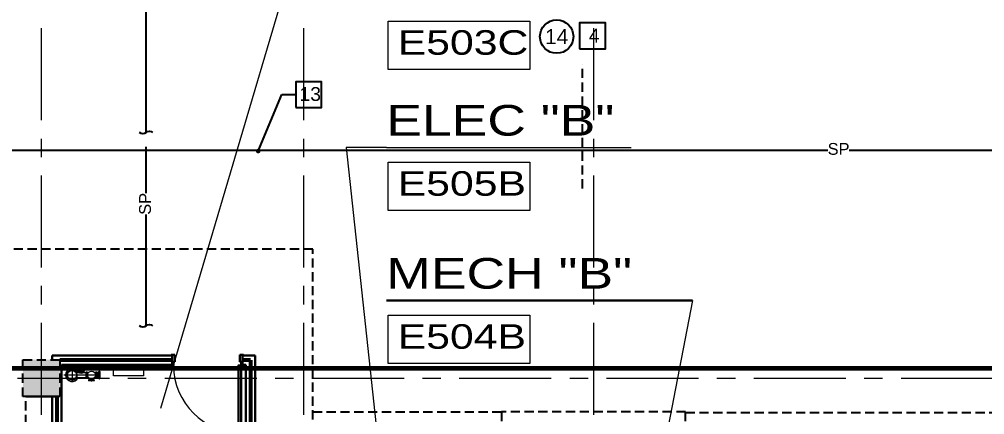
# Model space of a CAD drawing. Header units: inches. Extents: x -26500 to -19632, y -3347 to 2257.
# Drawn here: x -22155 to -21526, y 997 to 1255 of the extents above; entities that cross this region are included whole.
import ezdxf
from ezdxf.enums import TextEntityAlignment as Align

# ---------------------------------------------------------------- set-up
doc = ezdxf.new("R2010")
doc.units = ezdxf.units.IN
doc.header["$LTSCALE"] = 48
doc.header["$MEASUREMENT"] = 0
for name, pattern in [('A105$0$CENTER', [2, 1.25, -0.25, 0.25, -0.25]), ('A105$0$DGN Style 2', [235.651, 141.3906, -94.2604]), ('A105$0$DGN Style 4', [377.27725, 188.5208, -94.2604, 0.235651, -94.2604]), ('DASHED2', [0.375, 0.25, -0.125]), ('NB - 9th floor_plan$0$HIDDEN2', [0.1875, 0.125, -0.0625])]:
    doc.linetypes.add(name, pattern=pattern)
for name, color, linetype in [('A-Detl-Iden', 5, 'Continuous'), ('A105$0$A-ANNO-IDEN', 8, 'Continuous'), ('A105$0$A-ANNO-PATT-1-12', 8, 'Continuous'), ('A105$0$A-DOOR', 8, 'Continuous'), ('A105$0$A-DOOR-FRAM', 8, 'Continuous'), ('A105$0$A-FLOR-SLEEVE', 8, 'Continuous'), ('A105$0$A-FLOR-SPRK', 8, 'Continuous'), ('A105$0$A-GRID-GRDP0-15', 8, 'Continuous'), ('A105$0$A-WALL-FULL-INTR', 8, 'Continuous'), ('A105$0$bc105-11 - A-WALL-FIRE', 8, 'Continuous'), ('A105$0$E-RISER-SLEEVE', 8, 'Continuous'), ('ANNTEXT', 6, 'Continuous'), ('ETEXT', 6, 'Continuous'), ('F-Sprn-Pipe', 133, 'Continuous'), ('NB - 9th floor_plan$0$stcbeams', 1, 'NB - 9th floor_plan$0$HIDDEN2'), ('NB - 9th floor_plan$0$STCCOLS1', 1, 'NB - 9th floor_plan$0$HIDDEN2'), ('NB - 9th floor_plan$0$STDROPS', 1, 'NB - 9th floor_plan$0$HIDDEN2'), ('NB - 9th floor_plan$0$STREINFB', 1, 'NB - 9th floor_plan$0$HIDDEN2'), ('P-Anno-Symb', 6, 'Continuous'), ('P-Anno-Symb @ 96', 6, 'Continuous'), ('P-Anno-Text', 6, 'Continuous'), ('P-Pipe-Ftng', 134, 'Continuous'), ('P-Text', 6, 'Continuous'), ('XREF', 7, 'Continuous')]:
    doc.layers.add(name, color=color, linetype=linetype)
doc.styles.add('A105$0$Arial', font='arial.ttf', dxfattribs={"height": 0.076839})
doc.styles.add('A105$0$style-Arial', font='arial.ttf')
doc.styles.add('ANNTEXT', font='romans.shx')
doc.styles.add('M08', font='arial.ttf', dxfattribs={"height": 7.68})
doc.styles.add('MAMEP ANNO', font='arial.ttf', dxfattribs={"height": 0.078125})
doc.styles.add('P-00-JAR', font='arial.ttf')
doc.styles.get("Standard").update_dxf_attribs({"font": 'simplex.shx'})
doc.dimstyles.new('STANDARD$7', dxfattribs={"dimtxt": 0.18, "dimasz": 0.125, "dimexe": 0.18, "dimexo": 0.06, "dimgap": 0.09, "dimtad": 0, "dimtih": 1, "dimtoh": 1, "dimdec": 4, "dimzin": 0, "dimdsep": 46, "dimtxsty": 'Standard', "dimcen": 0.09, "dimadec": 0, "dimazin": 0, "dimtfac": 1, "dimtdec": 4, "dimtofl": 0, "dimtmove": 0, "dimatfit": 3, "dimfxl": 1, "dimtolj": 1, "dimtzin": 0, "dimarcsym": 0})

# ---------------------------------------------------------------- blocks, each defined once
blk = doc.blocks.new('NB - 9th floor_plan')
at = {"layer": 'NB - 9th floor_plan$0$stcbeams', "transparency": 33554687}
for p, q in [((-22151.01, 379.16), (-22151.03, 1009.17)), ((-22131.02, 379.16), (-22131.02, 1009.17))]:
    blk.add_line(p, q, dxfattribs=at)
at = {"layer": 'NB - 9th floor_plan$0$STCCOLS1', "transparency": 33554687, "elevation": 0}
blk.add_lwpolyline([(-22129.02, 1009.17), (-22153.02, 1009.17), (-22153.02, 1033.17), (-22129.02, 1033.17)], close=True, dxfattribs=at)
at = {"layer": 'NB - 9th floor_plan$0$STDROPS', "transparency": 33554687}
for p, q in [((-21964.01, 999.21), (-21841.02, 999.21)), ((-21721.02, 998.85), (-21481.02, 998.85))]:
    blk.add_line(p, q, dxfattribs=at)
at = {"layer": 'NB - 9th floor_plan$0$STDROPS', "transparency": 33554687, "elevation": 0}
blk.add_lwpolyline([(-21964.01, 967.22), (-21964.01, 1105.15), (-22249.02, 1105.15), (-22249.02, 952.77), (-22151.02, 952.77)], dxfattribs=at)
at = {"layer": 'NB - 9th floor_plan$0$STDROPS', "transparency": 33554687}
blk.add_lwpolyline([(-21841.02, 831.16), (-21721.02, 831.16), (-21721.02, 999.21), (-21841.02, 999.21)], close=True, dxfattribs=at)
at = {"layer": 'NB - 9th floor_plan$0$STREINFB', "transparency": 33554687}
blk.add_line((-21788.25, 1144.79), (-21788.25, 1225.84), dxfattribs=at)
blk = doc.blocks.new('ZA_SQR')
blk.add_lwpolyline([(-0.703125, -0.703125), (0.703125, -0.703125), (0.703125, 0.703125), (-0.703125, 0.703125)], close=True)
at = {"layer": 'ANNTEXT', "style": 'ANNTEXT'}
blk.add_attdef('SQRID', text='', height=0.75, dxfattribs=at).set_placement((0, 0), align=Align.MIDDLE)
at = {"layer": 'ANNTEXT', "style": 'ANNTEXT', "flags": 1}
blk.add_attdef('SQRDESCRIPTION', text='', height=0.75, dxfattribs=at).set_placement((0, -2.125), align=Align.MIDDLE)
blk = doc.blocks.new('*U193')
at = {"color": 0, "linetype": 'Continuous'}
blk.add_circle((0, 0), 0.1132, dxfattribs=at)
at = {"color": 0, "linetype": 'ByBlock', "style": 'MAMEP ANNO'}
blk.add_attdef('ID', text='', height=0.1016, dxfattribs=at).set_placement((0, 0), align=Align.MIDDLE_CENTER)
blk = doc.blocks.new('LPBL')
at = {"layer": 'P-Pipe-Ftng'}
for centre, start, end in [((-1.06, 1.06), 315, 45), ((1.06, -1.06), 135, 225)]:
    blk.add_arc(centre, 1.5, start, end, dxfattribs=at)
blk = doc.blocks.new('*U857')
at = {"layer": 'A105$0$A-DOOR', "linetype": 'Continuous', "lineweight": 0}
blk.add_arc((22, 18.56), 44, 180, 270, dxfattribs=at)
at = {"layer": 'A105$0$A-DOOR', "linetype": 'Continuous', "lineweight": 30}
blk.add_3dface([(22, -25.44), (20.25, -25.44), (20.25, 18.56), (22, 18.56)], dxfattribs=at)
at = {"layer": 'A105$0$A-DOOR-FRAM', "linetype": 'Continuous', "lineweight": 30}
for p, q in [((-21.25, 25.44), (-23.5, 25.44)), ((-23.5, 25.44), (-23.5, 25.06)), ((-21.25, 20.98), (-21.25, 25.44)), ((21.25, 25.44), (23.5, 25.44)), ((21.25, 20.98), (21.25, 25.44)), ((23.5, 25.44), (23.5, 25.06)), ((-23.5, 18.56), (-23.5, 18.94)), ((-22, 18.56), (-22, 20.98)), ((-22, 20.98), (-21.25, 20.98)), ((22, 20.98), (21.25, 20.98)), ((22, 18.56), (22, 20.98)), ((23.5, 18.56), (23.5, 18.94)), ((-23.5, 18.56), (-22, 18.56)), ((23.5, 18.56), (22, 18.56))]:
    blk.add_line(p, q, dxfattribs=at)
at = {"layer": 'A105$0$A-DOOR-FRAM', "linetype": 'Continuous', "lineweight": 13}
for p, q in [((-21.4, 25.29), (-23.35, 25.29)), ((-23.35, 25.29), (-23.35, 25.06)), ((-21.4, 21.13), (-21.4, 25.29)), ((21.4, 21.13), (21.4, 25.29)), ((21.4, 25.29), (23.35, 25.29)), ((23.35, 25.29), (23.35, 25.06)), ((-23.35, 25.06), (-23.5, 25.06)), ((-23.5, 18.94), (-23.35, 18.94)), ((-23.35, 18.71), (-23.35, 18.94)), ((-22.15, 18.71), (-22.15, 21.13)), ((-22.15, 21.13), (-21.4, 21.13)), ((22.15, 21.13), (21.4, 21.13)), ((22.15, 18.71), (22.15, 21.13)), ((23.35, 25.06), (23.5, 25.06)), ((23.5, 18.94), (23.35, 18.94)), ((23.35, 18.71), (23.35, 18.94)), ((-23.35, 18.71), (-22.15, 18.71)), ((23.35, 18.71), (22.15, 18.71))]:
    blk.add_line(p, q, dxfattribs=at)
blk = doc.blocks.new('*D861', base_point=(0, 0))
at = {"linetype": 'Continuous', "lineweight": 0}
for p, q in [((0.75, 0), (-0.75, 0)), ((0, -0.75), (0, 0.75))]:
    blk.add_line(p, q, dxfattribs=at)
blk = doc.blocks.new('*U860')
at = {"layer": 'A105$0$E-RISER-SLEEVE', "linetype": 'Continuous', "lineweight": 13, "extrusion": (0, 0, -1)}
blk.add_circle((0, 0), 0.5, dxfattribs=at)
at = {"linetype": 'Continuous', "lineweight": 0}
blk.add_blockref('*D861', (0, 0), dxfattribs=at)
blk = doc.blocks.new('*U862')
at = {"layer": 'A105$0$A-FLOR-SLEEVE', "linetype": 'Continuous', "lineweight": 13, "extrusion": (0, 0, -1)}
for radius in [19.8, 17.8]:
    blk.add_circle((117.7, 20.8, 0), radius, dxfattribs=at)
at = {"layer": 'A105$0$A-FLOR-SLEEVE', "linetype": 'Continuous', "lineweight": 13}
for radius, start, end in [(34, 22.4795, 337.5205), (32, 23.9695, 336.0305)]:
    blk.add_arc((-165.2, -9.2, 0), radius, start, end, dxfattribs=at)
at = {"layer": 'A105$0$A-FLOR-SPRK', "linetype": 'A105$0$DGN Style 4', "lineweight": 0}
for p, q in [((-165.2, 25.5, 0), (-165.2, -9.2, 0)), ((-97.9, 20.8, 0), (-137.5, 20.8, 0)), ((-117.7, 1, 0), (-117.7, 40.7, 0)), ((-165.2, -9.2, 0), (-207.5, -9.2, 0)), ((-165.2, -9.2, 0), (-165.2, -43.8, 0)), ((-26.1, -9.2, 0), (-165.2, -9.2, 0))]:
    blk.add_line(p, q, dxfattribs=at)
at = {"layer": 'A105$0$A-FLOR-SPRK', "linetype": 'Continuous', "lineweight": 13}
for p, q in [((-135.7, 3.8, 0), (-91.9, 3.8, 0)), ((-91.9, -25.2, 0), (-91.9, 6.8, 0)), ((-91.9, 6.8, 0), (-85.9, 6.8, 0)), ((-91.8, 1, 0), (-85.9, 1, 0)), ((-85.9, -25.1, 0), (-85.9, 7, 0)), ((-77.9, 4.8, 0), (-85.9, 4.8, 0)), ((-41.6, 4.8, 0), (-49.1, 4.8, 0)), ((-41.6, -25.2, 0), (-41.6, 6.8, 0)), ((-41.6, 6.8, 0), (-35.6, 6.8, 0)), ((-41.5, 1, 0), (-35.6, 1, 0)), ((-35.6, -25.1, 0), (-35.6, 7, 0)), ((-135.7, -22.2, 0), (-91.9, -22.2, 0)), ((-91.9, -18.4, 0), (-85.9, -18.4, 0)), ((-91.9, -25.2, 0), (-85.9, -25.2, 0)), ((-91.8, -9.2, 0), (-85.9, -9.2, 0)), ((-91.8, -18.4, 0), (-85.8, -18.4, 0)), ((-78.1, -23.2, 0), (-85.9, -23.2, 0)), ((-49.9, -33.9, 0), (-77.9, -33.9, 0)), ((-77.9, -39.3, 0), (-77.9, -33.9, 0)), ((-49.9, -39.3, 0), (-77.9, -39.3, 0)), ((-75.9, -33.9, 0), (-75.9, -25, 0)), ((-51.9, -33.9, 0), (-51.9, -25.8, 0)), ((-49.9, -39.3, 0), (-49.9, -33.9, 0)), ((-41.6, -23.2, 0), (-49.1, -23.2, 0)), ((-41.6, -18.4, 0), (-35.6, -18.4, 0)), ((-41.6, -25.2, 0), (-35.6, -25.2, 0)), ((-41.5, -9.2, 0), (-35.6, -9.2, 0)), ((-41.5, -18.4, 0), (-35.5, -18.4, 0))]:
    blk.add_line(p, q, dxfattribs=at)
at = {"layer": 'A105$0$A-FLOR-SPRK', "linetype": 'Continuous', "lineweight": 13, "elevation": 0, "flags": 128}
for points in [[(-25.8, -27.2), (-25.8, 8.9)], [(-23.8, 10.9), (-22.6, 10.9)], [(-20.6, 8.9), (-20.6, -27.2)], [(-22.6, -29.2), (-23.8, -29.2)]]:
    blk.add_lwpolyline(points, dxfattribs=at)
at = {"layer": 'A105$0$A-FLOR-SPRK', "linetype": 'Continuous', "lineweight": 13}
for radius in [26, 24]:
    blk.add_circle((-165.2, -9.2, 0), radius, dxfattribs=at)
at = {"layer": 'A105$0$A-FLOR-SPRK', "linetype": 'Continuous', "lineweight": 30, "extrusion": (0, 0, -1)}
for radius in [11.8, 9.81]:
    blk.add_circle((117.7, 20.8, 0), radius, dxfattribs=at)
at = {"layer": 'A105$0$A-FLOR-SPRK', "linetype": 'Continuous', "lineweight": 13, "extrusion": (0, 0, -1)}
for centre, radius, start, end in [((135.3, 18.8, 0), 14.9, 271.6029, 316.2822), ((23.8, -27.2, 0), 2, 270, 360)]:
    blk.add_arc(centre, radius, start, end, dxfattribs=at)
at = {"layer": 'A105$0$A-FLOR-SPRK', "linetype": 'Continuous', "lineweight": 13}
for centre, radius, start, end in [((-23.8, 8.9, 0), 2, 90, 180), ((-22.6, 8.9, 0), 2, 0, 90), ((-135.3, -37.1, 0), 14.9, 91.6029, 136.2822), ((-22.6, -27.2, 0), 2, 270, 0)]:
    blk.add_arc(centre, radius, start, end, dxfattribs=at)
blk.add_ellipse((-63.6, -9.2, 0), major_axis=(0, -20.2), ratio=0.999989, dxfattribs=at)
for points in [[(-35.6, -21.7, 0), (-30.1, -21.7, 0), (-30.1, 3.4, 0), (-35.6, 3.4, 0)], [(-77.9, -37.7, 0), (-77.9, -35.5, 0), (-78.9, -35.5, 0), (-78.9, -37.7, 0)], [(-62.3, -39.3, 0), (-62.3, -40.5, 0), (-65.8, -40.5, 0), (-65.8, -39.3, 0)], [(-49, -37.7, 0), (-49, -35.5, 0), (-49.9, -35.5, 0), (-49.9, -37.7, 0)], [(-30.1, -11.1, 0), (-25.9, -11.1, 0), (-25.9, -7.6, 0), (-30.1, -7.6, 0)]]:
    blk.add_3dface(points, dxfattribs=at)
at = {"layer": 'A105$0$A-FLOR-SPRK', "linetype": 'A105$0$DGN Style 2', "lineweight": 0}
for points in [[(29.7, 43.8, 0), (29.7, 43.8, 0), (29.7, 43.8, 0)], [(51.2, 43.8, 0), (207.5, 43.8, 0), (207.5, -12.5, 0), (51.2, -12.5, 0)]]:
    blk.add_3dface(points, dxfattribs=at)
blk = doc.blocks.new('A105')
at = {"layer": 'A105$0$A-ANNO-IDEN', "lineweight": 13, "transparency": 33554687}
blk.add_line((-21916.0803, 1171.4503, 0.2066), (-21756.4569, 1171.4503, 0.2066), dxfattribs=at)
at = {"layer": 'A105$0$A-ANNO-IDEN', "lineweight": 30, "transparency": 33554687}
blk.add_line((-21916.0803, 1071.7143, 0.2066), (-21716.549, 1071.7143, 0.2066), dxfattribs=at)
at = {"layer": 'A105$0$A-ANNO-IDEN', "lineweight": 0, "transparency": 33554687}
blk.add_line((-21716.549, 1071.7143, 0.2066), (-21748.3226, 907.7223, 0.2066), dxfattribs=at)
at = {"layer": 'A105$0$A-ANNO-IDEN', "lineweight": 0, "transparency": 33554687, "elevation": 0.2066, "flags": 128}
for points in [[(-21916.0803, 1263.3475), (-21985.8009, 1263.3475), (-22063.3049, 1001.2794)], [(-21916.0803, 1171.4503), (-21942.1991, 1171.4503), (-21911.8125, 889.2677)]]:
    blk.add_lwpolyline(points, dxfattribs=at)
at = {"layer": 'A105$0$A-ANNO-IDEN', "lineweight": 13, "transparency": 33554687}
for points in [[(-21914.8805, 1253.8307, 0.2066), (-21822.4425, 1253.8307, 0.2066), (-21822.4425, 1222.3012, 0.2066), (-21914.8805, 1222.3012, 0.2066)], [(-21914.8805, 1161.9336, 0.2066), (-21822.4425, 1161.9336, 0.2066), (-21822.4425, 1130.404, 0.2066), (-21914.8805, 1130.404, 0.2066)], [(-21914.8805, 1062.1976, 0.2066), (-21822.4425, 1062.1976, 0.2066), (-21822.4425, 1030.668, 0.2066), (-21914.8805, 1030.668, 0.2066)]]:
    blk.add_3dface(points, dxfattribs=at)
at = {"layer": 'A105$0$A-ANNO-PATT-1-12', "lineweight": 30, "transparency": 33554687, "extrusion": (0, 0, -1)}
blk.add_solid([(22153.019, 1009.1697, 0), (22129.019, 1009.1697, 0), (22153.019, 1033.1697, 0), (22129.019, 1033.1697, 0)], dxfattribs=at)
at = {"layer": 'A105$0$A-FLOR-SPRK', "lineweight": 0, "transparency": 33554687}
for points in [[(-22096.6007, 1029.7947), (-22096.6007, 1029.7947), (-22096.6007, 1029.7947)], [(-22093.9111, 1029.7947), (-22074.3766, 1029.7947), (-22074.3766, 1022.7527), (-22093.9111, 1022.7527)]]:
    blk.add_3dface(points, dxfattribs=at)
at = {"layer": 'A105$0$A-GRID-GRDP0-15', "linetype": 'A105$0$CENTER', "lineweight": 0, "transparency": 33554687}
for p, q in [((-22141.0236, 2113.2362), (-22141.0236, -676.9042)), ((-21970.0136, 2113.2362), (-21970.0136, 382.209)), ((-21781.0236, 2113.2362), (-21781.0236, -676.9042)), ((-23884.5631, 1021.1697), (-20452.7577, 1021.1697))]:
    blk.add_line(p, q, dxfattribs=at)
at = {"layer": 'A105$0$A-WALL-FULL-INTR', "lineweight": 30, "transparency": 33554687}
for p, q in [((-22055.7756, 1035.9197), (-22133.8986, 1035.9197)), ((-22133.8986, 1035.9197), (-22133.8986, 1033.1697)), ((-22055.7756, 1035.9197), (-22055.7756, 1029.7947)), ((-22001.6486, 1035.9197), (-22009.7736, 1035.9197)), ((-22009.7736, 1035.9197), (-22009.7736, 1029.7947)), ((-22001.6486, 1035.9197), (-22001.6486, 943.1574)), ((-22127.7736, 1029.7947), (-22127.7736, 807.7947)), ((-22055.7756, 1029.7947), (-22127.7736, 1029.7947)), ((-22007.7736, 1029.7947), (-22009.7736, 1029.7947)), ((-22007.7736, 1029.7947), (-22007.7736, 807.7948)), ((-22133.8986, 1009.1697), (-22133.8986, 775.0447))]:
    blk.add_line(p, q, dxfattribs=at)
at = {"layer": 'A105$0$A-WALL-FULL-INTR', "lineweight": 30, "transparency": 33554687, "flags": 128}
blk.add_lwpolyline([(-22151.025, 1009.1697), (-22131.4409, 1009.1697)], dxfattribs=at)
at = {"layer": 'A105$0$bc105-11 - A-WALL-FIRE', "lineweight": 53, "transparency": 33554687}
for p, q in [((-22055.7756, 1032.8572), (-22129.0233, 1032.8572)), ((-22004.7111, 1032.852), (-22009.7736, 1032.852)), ((-22004.7111, 1032.852), (-22004.7111, 805.9368)), ((-22130.8361, 1009.1697), (-22130.8361, 805.9368))]:
    blk.add_line(p, q, dxfattribs=at)
at = {"layer": 'A105$0$A-DOOR', "lineweight": 0, "transparency": 33554687}
blk.add_blockref('*U857', (-22032.7746, 1010.8573), dxfattribs=at)
at = {"layer": 'A105$0$A-FLOR-SPRK', "lineweight": 0, "transparency": 33554687, "xscale": 0.125, "yscale": 0.125, "zscale": 0.125}
blk.add_blockref('*U862', (-22100.314, 1024.3194, 0.0002), dxfattribs=at)
at = {"layer": 'A105$0$E-RISER-SLEEVE', "lineweight": 13, "transparency": 33554687}
for p in [(-22088.034, 1032.857), (-22082.034, 1032.857), (-22076.034, 1032.857), (-22070.034, 1032.857)]:
    blk.add_blockref('*U860', p, dxfattribs=at)
at = {"layer": 'A105$0$A-ANNO-IDEN', "lineweight": 13, "transparency": 33554687, "style": 'A105$0$style-Arial', "width": 1.246875}
for s, p in [('E503C', (-21908.6965, 1231.9439, 0.2066)), ('E505B', (-21908.6965, 1140.0467, 0.2066))]:
    blk.add_text(s, height=16, dxfattribs=at).set_placement(p)
at = {"layer": 'A105$0$A-ANNO-IDEN', "lineweight": 30, "transparency": 33554687, "style": 'A105$0$style-Arial', "width": 1.246875}
blk.add_text('E504B', height=16, dxfattribs=at).set_placement((-21908.6965, 1040.3107, 0.2066))
at = {"layer": 'A105$0$A-ANNO-IDEN', "lineweight": 13, "transparency": 33554687, "insert": (-21916.0813, 1178.9293, 0.2066), "char_height": 19.999996, "attachment_point": 7, "line_spacing_factor": 0.6, "style": 'A105$0$Arial'}
blk.add_mtext('\\H1x;\\W1.24688;ELEC "B"', dxfattribs=at)
at = {"layer": 'A105$0$A-ANNO-IDEN', "lineweight": 30, "transparency": 33554687, "insert": (-21916.0813, 1079.1933, 0.2066), "char_height": 19.999996, "attachment_point": 7, "line_spacing_factor": 0.6, "style": 'A105$0$Arial'}
blk.add_mtext('\\H1x;\\W1.24688;MECH "B"', dxfattribs=at)

msp = doc.modelspace()

# ---------------------------------------------------------------- linework, layer by layer
at = {"layer": 'A-Detl-Iden', "linetype": 'DASHED2', "const_width": 3, "flags": 128}
msp.add_lwpolyline([(-21511.72, 1027.55), (-22204.94, 1027.55), (-22204.94, 462.76), (-21511.72, 462.76), (-21511.72, 1027.55)], close=True, dxfattribs=at)
at = {"layer": 'F-Sprn-Pipe', "ltscale": 0.5, "transparency": 33554687}
msp.add_line((-22072.7, 1180.82, 0), (-22072.7, 1264.8, 0), dxfattribs=at)
at = {"layer": 'F-Sprn-Pipe', "ltscale": 0.5}
msp.add_line((-22072.7, 1055.24, 0), (-22072.7, 1171.89, 0), dxfattribs=at)
at = {"layer": 'F-Sprn-Pipe', "ltscale": 0.5, "transparency": 33554687, "flags": 128}
msp.add_lwpolyline([(-22273.25, 1169.8), (-21475.01, 1169.8)], dxfattribs=at)

# ---------------------------------------------------------------- block references
at = {"layer": 'ETEXT', "xscale": 12.00384, "yscale": 12.00384, "zscale": 12.00384}
msp.add_blockref('ZA_SQR', (-21781.71, 1244.33), dxfattribs=at)
at = {"layer": 'ETEXT', "transparency": 33554687, "xscale": 12.00384, "yscale": 12.00384, "zscale": 12.00384}
msp.add_blockref('ZA_SQR', (-21966.73, 1205.94), dxfattribs=at)
at = {"layer": 'P-Anno-Symb', "transparency": 33554687, "xscale": -2, "yscale": 2, "zscale": 2, "rotation": 270}
msp.add_blockref('LPBL', (-22072.7, 1181.27, 0), dxfattribs=at)
at = {"layer": 'P-Anno-Symb', "xscale": -2, "yscale": 2, "zscale": 2, "rotation": 270}
msp.add_blockref('LPBL', (-22072.7, 1055.24, 0), dxfattribs=at)
at = {"layer": 'P-Anno-Symb @ 96', "xscale": 96, "yscale": 96, "zscale": 96}
msp.add_blockref('*U193', (-21805.05, 1243.74), dxfattribs=at).add_auto_attribs({'ID': '14'})
at = {"layer": 'XREF'}
msp.add_blockref('NB - 9th floor_plan', (0, 0), dxfattribs=at)

# ---------------------------------------------------------------- texts
at = {"layer": 'P-Anno-Text', "insert": (-21784.07, 1239.92), "char_height": 9, "width": 184.6435, "attachment_point": 7, "style": 'P-00-JAR'}
msp.add_mtext('4', dxfattribs=at)
at = {"layer": 'P-Anno-Text', "transparency": 33554687, "insert": (-21972.67, 1201.73), "char_height": 9, "width": 184.6435, "attachment_point": 7, "style": 'P-00-JAR'}
msp.add_mtext('13', dxfattribs=at)

# ---------------------------------------------------------------- leaders
at = {"layer": 'P-Text', "transparency": 33554687}
msp.add_leader([(-21999.59, 1169.19), (-21984.13, 1205.94), (-21975.17, 1205.94)], dimstyle='STANDARD$7', override={"dimscale": 24, "dimldrblk": 'Dot'}, dxfattribs=at)

# ---------------------------------------------------------------- next in the draw order: texts
at = {"layer": 'P-Text', "insert": (-22073.36, 1134.76, 0), "char_height": 7.68, "width": 9.8819, "attachment_point": 5, "rotation": 90, "style": 'M08', "bg_fill": 3, "box_fill_scale": 1.25, "bg_fill_color": 256, "bg_fill_transparency": 3934822}
msp.add_mtext('{\\C2;SP}', dxfattribs=at)

# ---------------------------------------------------------------- next in the draw order: block references
at = {"layer": 'XREF', "transparency": 33554467}
msp.add_blockref('A105', (0, 0), dxfattribs=at)

# ---------------------------------------------------------------- next in the draw order: texts
at = {"layer": 'P-Text', "transparency": 33554687, "insert": (-21621.27, 1170.53), "char_height": 7.68, "width": 9.8819, "attachment_point": 5, "style": 'M08', "bg_fill": 3, "box_fill_scale": 1.25, "bg_fill_color": 256, "bg_fill_transparency": 3934822}
msp.add_mtext('{\\C2;SP}', dxfattribs=at)

doc.saveas('drawing.dxf')
